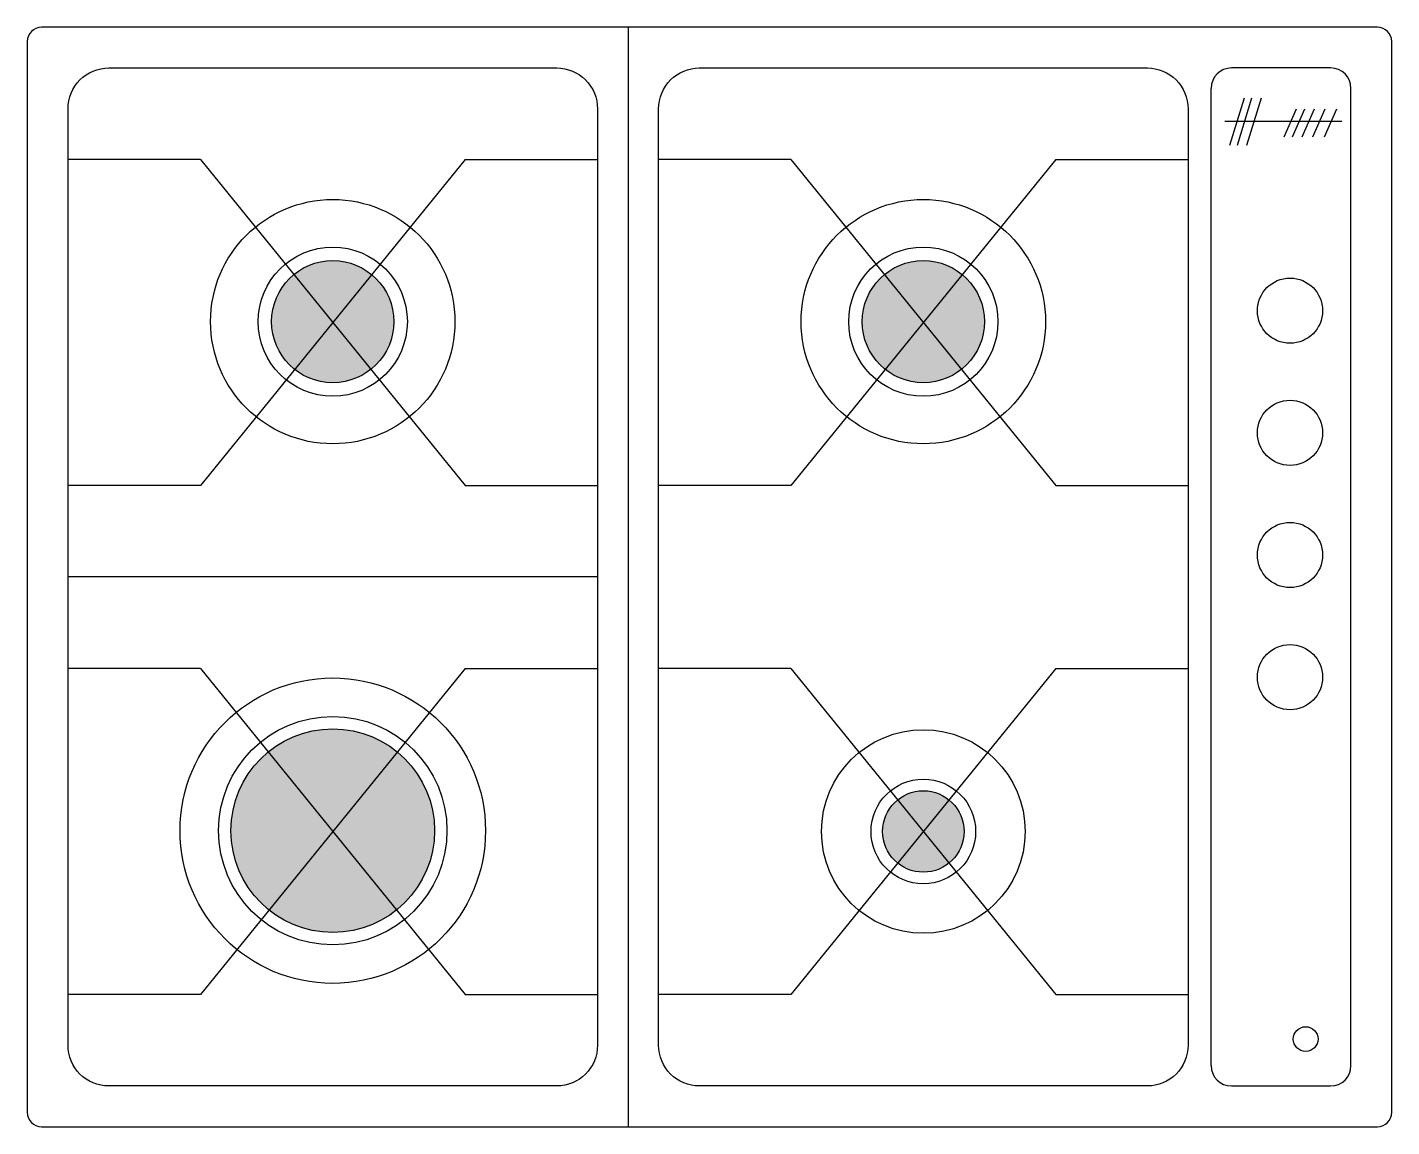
# Model space of a CAD drawing. Extents: x 1612 to 2282, y 262 to 802.
import ezdxf

# ---------------------------------------------------------------- set-up
doc = ezdxf.new("R2010")
doc.units = 0
doc.header["$MEASUREMENT"] = 0
doc.layers.add('2D', color=7, linetype='CONTINUOUS')

msp = doc.modelspace()

# ---------------------------------------------------------------- hatches: boundary and pattern name
at = {"layer": '2D'}
h = msp.add_hatch(color=2, dxfattribs=at)
edge = h.paths.add_edge_path()
edge.add_arc((1761.7, 657.43), 30, 0, 360)
h = msp.add_hatch(color=2, dxfattribs=at)
edge = h.paths.add_edge_path()
edge.add_arc((2051.7, 657.43), 30, 0, 360)
h = msp.add_hatch(color=2, dxfattribs=at)
edge = h.paths.add_edge_path()
edge.add_arc((1761.7, 407.43), 50, 0, 360)
h = msp.add_hatch(color=2, dxfattribs=at)
edge = h.paths.add_edge_path()
edge.add_arc((2051.7, 407.02), 20, 0, 360)

# ---------------------------------------------------------------- linework, layer by layer
at = {"layer": '2D', "color": 2}
for p, q in [((2274.7, 802.02), (1618.7, 802.02)), ((1906.7, 802.02), (1906.7, 262.02)), ((1611.7, 795.02), (1611.7, 269.02)), ((2281.7, 269.02), (2281.7, 795.02)), ((2251.7, 782.02), (2203.05, 782.02)), ((2193.05, 292.02), (2193.05, 772.02)), ((2261.7, 292.02), (2261.7, 772.02)), ((2202.27, 744.15), (2209.37, 767.41)), ((2205.94, 744.15), (2213.04, 767.41)), ((2210.59, 744.15), (2217.69, 767.41)), ((2228.89, 748.24), (2234.95, 761.96)), ((2232.93, 748.24), (2238.98, 761.96)), ((2237.77, 748.24), (2243.83, 761.96)), ((2243.02, 748.24), (2249.07, 761.96)), ((2248.67, 748.24), (2254.72, 761.96)), ((2199.71, 755.95), (2257.21, 755.95)), ((1696.7, 737.02), (1631.7, 737.02)), ((1696.7, 737.02), (1826.7, 577.02)), ((1826.7, 737.02), (1696.7, 577.02)), ((1826.7, 737.02), (1891.7, 737.02)), ((1986.7, 737.02), (1921.7, 737.02)), ((2116.7, 737.02), (1986.7, 577.02)), ((1986.7, 737.02), (2116.7, 577.02)), ((2116.7, 737.02), (2181.7, 737.02)), ((1696.7, 577.02), (1631.7, 577.02)), ((1826.7, 577.02), (1891.7, 577.02)), ((1986.7, 577.02), (1921.7, 577.02)), ((2116.7, 577.02), (2181.7, 577.02)), ((1891.7, 532.02), (1631.7, 532.02)), ((1696.7, 487.02), (1631.7, 487.02)), ((1826.7, 487.02), (1696.7, 327.02)), ((1696.7, 487.02), (1826.7, 327.02)), ((1826.7, 487.02), (1891.7, 487.02)), ((1986.7, 487.02), (1921.7, 487.02)), ((1986.7, 487.02), (2116.7, 327.02)), ((2116.7, 487.02), (1986.7, 327.02)), ((2116.7, 487.02), (2181.7, 487.02)), ((1696.7, 327.02), (1631.7, 327.02)), ((1826.7, 327.02), (1891.7, 327.02)), ((1986.7, 327.02), (1921.7, 327.02)), ((2116.7, 327.02), (2181.7, 327.02)), ((2203.05, 282.02), (2251.7, 282.02)), ((1618.7, 262.02), (2274.7, 262.02))]:
    msp.add_line(p, q, dxfattribs=at)
for points in [[(1631.7, 762.02, -0.414214), (1651.7, 782.02), (1871.7, 782.02, -0.414214), (1891.7, 762.02), (1891.7, 302.02, -0.414214), (1871.7, 282.02), (1651.7, 282.02, -0.414214), (1631.7, 302.02)], [(1921.7, 762.02, -0.414214), (1941.7, 782.02), (2161.7, 782.02, -0.414214), (2181.7, 762.02), (2181.7, 302.02, -0.414214), (2161.7, 282.02), (1941.7, 282.02, -0.414214), (1921.7, 302.02)]]:
    msp.add_lwpolyline(points, format="xyb", close=True, dxfattribs=at)
for centre, radius in [((1761.7, 657.43), 60), ((2051.7, 657.43), 60), ((1761.7, 657.43), 36.63), ((2051.7, 657.43), 36.63), ((1761.7, 657.43), 30), ((2051.7, 657.43), 30), ((2231.76, 662.82), 16), ((2231.76, 602.82), 16), ((2231.76, 542.82), 16), ((2231.76, 482.82), 16), ((1761.7, 407.43), 75), ((1761.7, 407.43), 56.09), ((1761.7, 407.43), 50), ((2051.7, 407.02), 50), ((2051.7, 407.02), 25.68), ((2051.7, 407.02), 20), ((2239.45, 305.06), 6.06)]:
    msp.add_circle(centre, radius, dxfattribs=at)
for centre, radius, start, end in [((1618.7, 795.02), 7, 90, 180), ((2274.7, 795.02), 7, 0, 90), ((2203.05, 772.02), 10, 90, 180), ((2251.7, 772.02), 10, 0, 90), ((2203.05, 292.02), 10, 180, 270), ((2251.7, 292.02), 10, 270, 0), ((1618.7, 269.02), 7, 180, 270), ((2274.7, 269.02), 7, 270, 0)]:
    msp.add_arc(centre, radius, start, end, dxfattribs=at)

doc.saveas('drawing.dxf')
